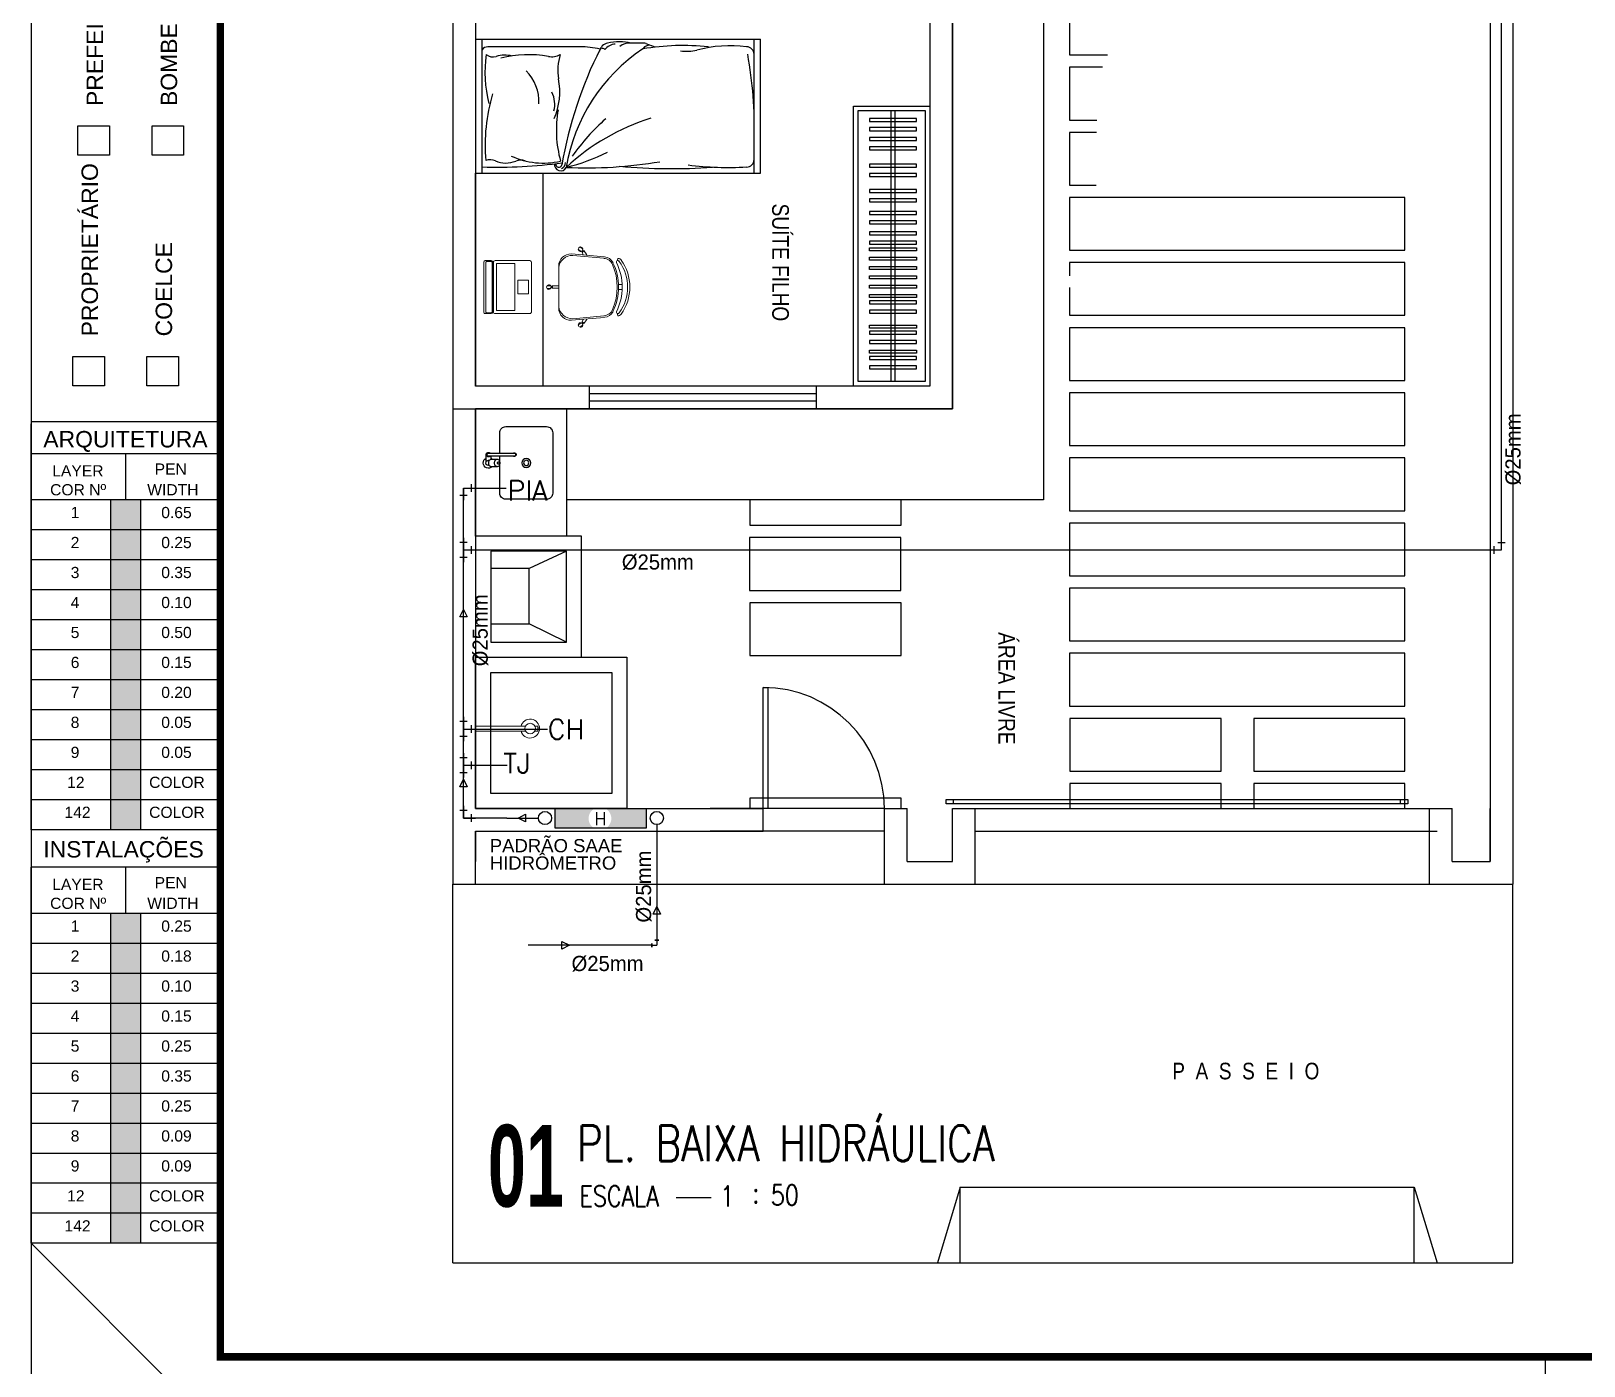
# Model space of a CAD drawing. Header units: millimetres. Extents: x -336 to -33, y -135 to 770.
# Drawn here: x -117.01 to -96.5, y 697.19 to 714.82 of the extents above; entities that cross this region are included whole.
import ezdxf
from ezdxf.enums import TextEntityAlignment as Align

# ---------------------------------------------------------------- set-up
doc = ezdxf.new("R2010")
doc.units = ezdxf.units.MM
doc.header["$LTSCALE"] = 50
doc.header["$MEASUREMENT"] = 0
doc.linetypes.add('CONTINU', pattern=[0])
doc.linetypes.add('HIDDEN2', pattern=[0.1875, 0.125, -0.0625])
doc.layers.get('0').update_dxf_attribs({"linetype": 'CONTINUOUS'})
for name, color, linetype in [('-HIDRO', 8, 'CONTINUOUS'), ('AF', 5, 'CONTINUOUS'), ('CONEXOES', 3, 'CONTINUOUS'), ('E-txt-g', 3, 'CONTINUOUS'), ('HID-TUBPRIMARIO', 5, 'CONTINUOUS'), ("PRANCHA - PROJETU'S", 7, 'CONTINUOUS'), ('Prumadas_T', 2, 'CONTINUOUS'), ('TEXTO', 4, 'CONTINUOUS')]:
    doc.layers.add(name, color=color, linetype=linetype)
doc.layers.add('E-Lay-9', color=9, linetype='CONTINUOUS', lineweight=9)
doc.layers.add('E-Txt-W', color=7, linetype='CONTINUOUS', lineweight=20)
doc.styles.add('100-25', font='ROMANS.shx', dxfattribs={"height": 0.12})
doc.styles.add('ARIAL', font='arial.ttf', dxfattribs={"height": 2})
doc.styles.add('CARIMBO_DADOS', font='arial.ttf', dxfattribs={"height": 0.1})
doc.styles.add('F2', font='swissc.ttf')
doc.styles.add('REG140', font='romans.shx', dxfattribs={"width": 0.8, "height": 0.35})
doc.styles.add('REG60', font='romans.shx', dxfattribs={"width": 0.8, "height": 0.15})
doc.styles.add('REG80', font='romans.shx', dxfattribs={"width": 0.8, "height": 0.2})
doc.styles.add('ROMANS', font='romans', dxfattribs={"height": 0.1})
doc.styles.add('SANSSERIF2', font='sanssb__.ttf', dxfattribs={"width": 0.8})

# ---------------------------------------------------------------- blocks, each defined once
blk = doc.blocks.new('ADFSGASDFG')
at = {"layer": "PRANCHA - PROJETU'S"}
h = blk.add_hatch(color=1, dxfattribs=at)
h.set_gradient(color1=(255, 0, 0), color2=(255, 0, 0), tint=1)
h.paths.add_polyline_path([(278.03, 60.265), (277.634, 60.265), (277.634, 59.869), (278.03, 59.869)])
h = blk.add_hatch(color=1, dxfattribs=at)
h.set_gradient(color1=(255, 255, 0), color2=(255, 255, 0), tint=1)
h.paths.add_polyline_path([(278.03, 59.473), (278.03, 59.869), (277.634, 59.869), (277.634, 59.473)])
h = blk.add_hatch(color=1, dxfattribs=at)
h.set_gradient(color1=(0, 255, 0), color2=(0, 255, 0), tint=1)
h.paths.add_polyline_path([(278.03, 59.473), (277.634, 59.473), (277.634, 59.077), (278.03, 59.077)])
h = blk.add_hatch(color=1, dxfattribs=at)
h.set_gradient(color1=(0, 255, 255), color2=(0, 255, 255), tint=1)
h.paths.add_polyline_path([(278.03, 59.077), (277.634, 59.077), (277.634, 58.681), (278.03, 58.681)])
h = blk.add_hatch(color=1, dxfattribs=at)
h.set_gradient(color1=(0, 0, 255), color2=(0, 0, 255), tint=1)
h.paths.add_polyline_path([(278.03, 58.681), (277.634, 58.681), (277.634, 58.285), (278.03, 58.285)])
h = blk.add_hatch(color=1, dxfattribs=at)
h.set_gradient(color1=(255, 0, 255), color2=(255, 0, 255), tint=1)
h.paths.add_polyline_path([(278.03, 58.285), (277.634, 58.285), (277.634, 57.889), (278.03, 57.889)])
h = blk.add_hatch(color=1, dxfattribs=at)
h.set_gradient(color1=(255, 255, 255), tint=1)
h.paths.add_polyline_path([(278.03, 57.889), (277.634, 57.889), (277.634, 57.493), (278.03, 57.493)])
h = blk.add_hatch(color=1, dxfattribs=at)
h.set_gradient(color1=(128, 128, 128), color2=(128, 128, 128), tint=1)
h.paths.add_polyline_path([(278.03, 57.493), (277.634, 57.493), (277.634, 57.097), (278.03, 57.097)])
h = blk.add_hatch(color=1, dxfattribs=at)
h.set_gradient(color1=(192, 192, 192), color2=(192, 192, 192), tint=1)
h.paths.add_polyline_path([(278.03, 57.097), (277.634, 57.097), (277.634, 56.701), (278.03, 56.701)])
h = blk.add_hatch(color=1, dxfattribs=at)
h.set_gradient(color1=(204, 0, 0), color2=(204, 0, 0), tint=1)
h.paths.add_polyline_path([(278.03, 56.305), (278.03, 56.701), (277.634, 56.701), (277.634, 56.305)])
h = blk.add_hatch(color=1, dxfattribs=at)
h.set_gradient(color1=(0, 153, 204), color2=(0, 153, 204), tint=1)
h.paths.add_polyline_path([(278.03, 56.305), (277.634, 56.305), (277.634, 55.909), (278.03, 55.909)])
h = blk.add_hatch(color=1, dxfattribs=at)
h.set_gradient(color1=(255, 0, 0), color2=(255, 0, 0), tint=1)
h.paths.add_polyline_path([(278.03, 54.802), (277.634, 54.802), (277.634, 54.406), (278.03, 54.406)])
h = blk.add_hatch(color=1, dxfattribs=at)
h.set_gradient(color1=(255, 255, 0), color2=(255, 255, 0), tint=1)
h.paths.add_polyline_path([(278.03, 54.01), (278.03, 54.406), (277.634, 54.406), (277.634, 54.01)])
h = blk.add_hatch(color=1, dxfattribs=at)
h.set_gradient(color1=(0, 255, 0), color2=(0, 255, 0), tint=1)
h.paths.add_polyline_path([(278.03, 54.01), (277.634, 54.01), (277.634, 53.614), (278.03, 53.614)])
h = blk.add_hatch(color=1, dxfattribs=at)
h.set_gradient(color1=(0, 255, 255), color2=(0, 255, 255), tint=1)
h.paths.add_polyline_path([(278.03, 53.614), (277.634, 53.614), (277.634, 53.218), (278.03, 53.218)])
h = blk.add_hatch(color=1, dxfattribs=at)
h.set_gradient(color1=(0, 0, 255), color2=(0, 0, 255), tint=1)
h.paths.add_polyline_path([(278.03, 53.218), (277.634, 53.218), (277.634, 52.822), (278.03, 52.822)])
h = blk.add_hatch(color=1, dxfattribs=at)
h.set_gradient(color1=(255, 0, 255), color2=(255, 0, 255), tint=1)
h.paths.add_polyline_path([(278.03, 52.822), (277.634, 52.822), (277.634, 52.426), (278.03, 52.426)])
h = blk.add_hatch(color=1, dxfattribs=at)
h.set_gradient(color1=(255, 255, 255), tint=1)
h.paths.add_polyline_path([(278.03, 52.426), (277.634, 52.426), (277.634, 52.03), (278.03, 52.03)])
h = blk.add_hatch(color=1, dxfattribs=at)
h.set_gradient(color1=(128, 128, 128), color2=(128, 128, 128), tint=1)
h.paths.add_polyline_path([(278.03, 52.03), (277.634, 52.03), (277.634, 51.634), (278.03, 51.634)])
h = blk.add_hatch(color=1, dxfattribs=at)
h.set_gradient(color1=(192, 192, 192), color2=(192, 192, 192), tint=1)
h.paths.add_polyline_path([(278.03, 51.634), (277.634, 51.634), (277.634, 51.238), (278.03, 51.238)])
h = blk.add_hatch(color=1, dxfattribs=at)
h.set_gradient(color1=(204, 0, 0), color2=(204, 0, 0), tint=1)
h.paths.add_polyline_path([(278.03, 50.842), (278.03, 51.238), (277.634, 51.238), (277.634, 50.842)])
h = blk.add_hatch(color=1, dxfattribs=at)
h.set_gradient(color1=(0, 153, 204), color2=(0, 153, 204), tint=1)
h.paths.add_polyline_path([(278.03, 50.842), (277.634, 50.842), (277.634, 50.446), (278.03, 50.446)])
at = {"layer": "PRANCHA - PROJETU'S", "color": 1}
for p, q in [((276.578, 107.346), (276.578, 47.946)), ((279.078, 47.946), (276.578, 50.446)), ((296.578, 48.946), (296.578, 47.946))]:
    blk.add_line(p, q, dxfattribs=at)
at = {"layer": "PRANCHA - PROJETU'S"}
for p, q in [((279.086, 61.299), (276.578, 61.299)), ((276.578, 55.909), (276.578, 61.272)), ((279.086, 60.876), (276.578, 60.876)), ((279.086, 60.876), (276.578, 60.876)), ((277.832, 60.265), (277.832, 60.876)), ((279.086, 60.876), (279.086, 55.909)), ((279.086, 60.265), (276.578, 60.265)), ((277.634, 55.909), (277.634, 60.265)), ((278.03, 55.909), (278.03, 60.265)), ((279.086, 59.869), (276.578, 59.869)), ((279.086, 59.473), (276.578, 59.473)), ((279.086, 59.077), (276.578, 59.077)), ((279.086, 58.681), (276.578, 58.681)), ((279.086, 58.285), (276.578, 58.285)), ((279.086, 57.889), (276.578, 57.889)), ((279.086, 57.493), (276.578, 57.493)), ((279.086, 57.097), (276.578, 57.097)), ((279.086, 56.701), (276.578, 56.701)), ((279.086, 56.305), (276.578, 56.305)), ((279.086, 55.909), (276.578, 55.909)), ((279.086, 55.413), (276.578, 55.413)), ((276.578, 50.446), (276.578, 55.413)), ((277.832, 54.802), (277.832, 55.413)), ((279.086, 55.413), (279.086, 50.446)), ((279.086, 54.802), (276.578, 54.802)), ((277.634, 50.446), (277.634, 54.802)), ((278.03, 50.446), (278.03, 54.802)), ((279.086, 54.406), (276.578, 54.406)), ((279.086, 54.01), (276.578, 54.01)), ((279.086, 53.614), (276.578, 53.614)), ((279.086, 53.218), (276.578, 53.218)), ((279.086, 52.822), (276.578, 52.822)), ((279.086, 52.426), (276.578, 52.426)), ((279.086, 52.03), (276.578, 52.03)), ((279.086, 51.634), (276.578, 51.634)), ((279.086, 51.238), (276.578, 51.238)), ((279.086, 50.842), (276.578, 50.842)), ((279.086, 50.446), (276.578, 50.446))]:
    blk.add_line(p, q, dxfattribs=at)
at = {"layer": "PRANCHA - PROJETU'S", "color": 4, "const_width": 0.1}
blk.add_lwpolyline([(279.078, 106.346), (359.678, 106.346), (359.678, 48.946), (279.078, 48.946)], close=True, dxfattribs=at)
at = {"layer": "PRANCHA - PROJETU'S"}
for points in [[(277.197, 65.206), (277.615, 65.206), (277.615, 64.821), (277.197, 64.821)], [(278.176, 65.206), (278.594, 65.206), (278.594, 64.821), (278.176, 64.821)], [(277.13, 62.158), (277.548, 62.158), (277.548, 61.773), (277.13, 61.773)], [(278.109, 62.158), (278.526, 62.158), (278.526, 61.773), (278.109, 61.773)]]:
    blk.add_lwpolyline(points, close=True, dxfattribs=at)
at = {"layer": "PRANCHA - PROJETU'S", "color": 2, "style": 'ARIAL'}
for s, height, p in [('PREFEITURA', 0.2168, (277.312, 65.469)), ('BOMBEIROS', 0.2168, (278.291, 65.469)), ('PROPRIETÁRIO', 0.21676, (277.245, 62.426)), ('COELCE', 0.2168, (278.224, 62.426))]:
    blk.add_text(s, height=height, rotation=90, dxfattribs=at).set_placement(p, align=Align.TOP_LEFT)
for s, p in [('ARQUITETURA', (276.74, 61.176)), ('INSTALAÇÕES', (276.74, 55.759))]:
    blk.add_text(s, height=0.21676, dxfattribs=at).set_placement(p, align=Align.TOP_LEFT)
at = {"layer": "PRANCHA - PROJETU'S", "style": 'ARIAL'}
for s, height, p in [('LAYER', 0.1479, (276.858, 60.724)), ('PEN', 0.1479, (278.211, 60.747)), ('COR Nº', 0.1479, (276.83, 60.474)), ('WIDTH', 0.1479, (278.113, 60.474)), ('1', 0.148, (277.102, 60.173)), ('0.65', 0.1479, (278.298, 60.173)), ('2', 0.148, (277.102, 59.777)), ('0.25', 0.1479, (278.298, 59.777)), ('3', 0.148, (277.102, 59.381)), ('0.35', 0.1479, (278.298, 59.381)), ('4', 0.148, (277.102, 58.985)), ('0.10', 0.1479, (278.298, 58.985)), ('5', 0.148, (277.102, 58.589)), ('0.50', 0.1479, (278.298, 58.589)), ('6', 0.148, (277.102, 58.193)), ('0.15', 0.1479, (278.298, 58.193)), ('7', 0.148, (277.102, 57.797)), ('0.20', 0.1479, (278.298, 57.797)), ('8', 0.148, (277.102, 57.401)), ('0.05', 0.1479, (278.298, 57.401)), ('9', 0.148, (277.102, 57.005)), ('0.05', 0.1479, (278.298, 57.005)), ('12', 0.1479, (277.055, 56.609)), ('COLOR', 0.1479, (278.138, 56.609)), ('142', 0.1479, (277.02, 56.213)), ('COLOR', 0.1479, (278.138, 56.213)), ('LAYER', 0.1479, (276.858, 55.261)), ('PEN', 0.1479, (278.211, 55.284)), ('COR Nº', 0.1479, (276.83, 55.011)), ('WIDTH', 0.1479, (278.113, 55.011)), ('1', 0.148, (277.102, 54.71)), ('0.25', 0.1479, (278.298, 54.71)), ('2', 0.148, (277.102, 54.314)), ('0.18', 0.1479, (278.298, 54.314)), ('3', 0.148, (277.102, 53.918)), ('0.10', 0.1479, (278.298, 53.918)), ('4', 0.148, (277.102, 53.522)), ('0.15', 0.1479, (278.298, 53.522)), ('0.25', 0.1479, (278.298, 53.126)), ('5', 0.148, (277.102, 53.126)), ('6', 0.148, (277.102, 52.73)), ('0.35', 0.1479, (278.298, 52.73)), ('7', 0.148, (277.102, 52.334)), ('0.25', 0.1479, (278.298, 52.334)), ('8', 0.148, (277.102, 51.938)), ('0.09', 0.1479, (278.298, 51.938)), ('9', 0.148, (277.102, 51.542)), ('0.09', 0.1479, (278.298, 51.542)), ('12', 0.1479, (277.055, 51.146)), ('COLOR', 0.1479, (278.138, 51.146)), ('142', 0.1479, (277.02, 50.75)), ('COLOR', 0.1479, (278.138, 50.75))]:
    blk.add_text(s, height=height, dxfattribs=at).set_placement(p, align=Align.TOP_LEFT)
blk = doc.blocks.new('TXT-AMB75')
at = {"layer": 'E-txt-g', "style": 'REG80', "width": 0.8, "flags": 8}
blk.add_attdef('TXT', text='', height=0.2, dxfattribs=at).set_placement((0.005, 0.296), align=Align.CENTER)
at = {"layer": 'E-Txt-W', "style": 'REG60', "width": 0.8, "flags": 8}
blk.add_attdef('TXT', text='', height=0.15, dxfattribs=at).set_placement((0.005, 0.027), align=Align.CENTER)
blk = doc.blocks.new('Cadeira')
at = {"layer": 'E-Lay-9', "color": 8}
for p, q in [((-0.139, 0), (0.139, 0)), ((-0.009, 0.054), (-0.009, 0.077)), ((-0.008, 0), (-0.008, 0.043)), ((-0.008, 0.043), (-0.006, 0.043)), ((0.006, 0.043), (0.007, 0.043)), ((0.007, 0), (0.007, 0.043)), ((0.01, 0.054), (0.01, 0.077)), ((-0.219, -0.084), (-0.2, -0.302)), ((-0.209, -0.094), (-0.19, -0.298)), ((0.209, -0.094), (0.19, -0.298)), ((0.219, -0.084), (0.2, -0.302)), ((-0.25, -0.159), (-0.265, -0.141)), ((-0.236, -0.147), (-0.251, -0.129)), ((-0.24, -0.165), (-0.241, -0.166)), ((-0.213, -0.185), (-0.241, -0.166)), ((-0.23, -0.156), (-0.231, -0.158)), ((-0.214, -0.162), (-0.23, -0.156)), ((0.213, -0.185), (0.241, -0.166)), ((0.214, -0.162), (0.23, -0.156)), ((0.23, -0.156), (0.231, -0.158)), ((0.236, -0.147), (0.251, -0.129)), ((0.24, -0.165), (0.241, -0.166)), ((0.25, -0.159), (0.265, -0.141)), ((-0.017, -0.396), (-0.017, -0.42)), ((0.017, -0.396), (0.017, -0.42))]:
    blk.add_line(p, q, dxfattribs=at)
blk.add_lwpolyline([(0.163, -0.381, -0.237888), (-0.163, -0.381, 0.605717), (-0.174, -0.395, 0.122717), (-0.17, -0.4, 0.323529), (0.17, -0.4, 0.122717), (0.174, -0.395, 0.605717)], format="xyb", close=True, dxfattribs=at)
for centre in [(0, 0.047), (-0.238, -0.158), (0.238, -0.158)]:
    blk.add_circle(centre, 0.005, dxfattribs=at)
for centre, radius, start, end in [((-0.139, -0.08), 0.08, 90, 182.5692), ((0, 0.065), 0.015, 281.6334, 257.4537), ((0, 0.048), 0.0075, 221.8103, 318.1897), ((0.139, -0.08), 0.08, 357.4308, 90), ((-0.12, -0.089), 0.0887, 95.5925, 183.2522), ((0.12, -0.089), 0.0887, 356.7478, 84.4075), ((-0.25, -0.144), 0.015, 322.5463, 298.3666), ((-0.239, -0.157), 0.0075, 261.8103, 358.1897), ((0.239, -0.157), 0.0075, 181.8103, 278.1897), ((0.25, -0.144), 0.015, 241.6334, 217.4537), ((-0.13, -0.296), 0.07, 185.1212, 243.6047), ((-0.12, -0.292), 0.07, 185.2999, 245.7361), ((0.12, -0.292), 0.07, 294.2639, 354.7001), ((0.13, -0.296), 0.07, 296.3953, 354.8788), ((-0.182, -0.396), 0.00782, 29.8109, 225.3255), ((-0.163, -0.39), 0.0275, 205.1455, 233.4571), ((-0.163, -0.39), 0.0125, 205.1455, 233.1301), ((0, -0.034), 0.362, 243.6047, 296.3953), ((0, -0.025), 0.362, 245.7361, 294.2639), ((0.182, -0.396), 0.00782, 314.6745, 150.1891), ((0.163, -0.39), 0.0275, 306.5429, 334.8545), ((0, -0.165), 0.305, 234.1238, 305.8762)]:
    blk.add_arc(centre, radius, start, end, dxfattribs=at)
blk = doc.blocks.new('Notebook')
at = {"layer": 'E-Lay-9', "color": 8}
for p, q in [((0.165, 0.315), (-0.165, 0.315)), ((-0.175, 0.305), (-0.175, 0.3)), ((-0.175, 0.3), (-0.175, 0.265)), ((-0.165, 0.255), (0.165, 0.255)), ((0.175, 0.3), (0.175, 0.305)), ((0.175, 0.265), (0.175, 0.3))]:
    blk.add_line(p, q, dxfattribs=at)
for points in [[(-0.165, 0), (0.165, 0, 0.414214), (0.175, 0.01), (0.175, 0.24, 0.414214), (0.165, 0.25), (-0.165, 0.25, 0.414214), (-0.175, 0.24), (-0.175, 0.01, 0.414214)], [(-0.165, 0.26), (0.165, 0.26, 0.414214), (0.17, 0.265), (0.17, 0.295, 0.414214), (0.165, 0.3), (-0.165, 0.3, 0.414214), (-0.17, 0.295), (-0.17, 0.265, 0.414214)]]:
    blk.add_lwpolyline(points, format="xyb", close=True, dxfattribs=at)
for points in [[(-0.155, 0.11), (0.155, 0.11), (0.155, 0.23), (-0.155, 0.23)], [(-0.105, 0.25), (-0.145, 0.25), (-0.145, 0.255), (-0.105, 0.255)], [(0.105, 0.25), (0.145, 0.25), (0.145, 0.255), (0.105, 0.255)], [(-0.045, 0.02), (0.045, 0.02), (0.045, 0.09), (-0.045, 0.09)]]:
    blk.add_lwpolyline(points, close=True, dxfattribs=at)
for centre, start, end in [((-0.165, 0.305), 90, 180), ((0.165, 0.305), 0, 90), ((-0.165, 0.265), 180, 270), ((0.165, 0.265), 270, 360)]:
    blk.add_arc(centre, 0.01, start, end, dxfattribs=at)
blk = doc.blocks.new('Cuba coz')
at = {"color": 8}
blk.add_line((7.5, -4.5), (7.5, -2.4), dxfattribs=at)
for points in [[(13.4, -6.5), (13.4, -20, 0.414214), (17.4, -24), (44.4, -24, 0.414214), (48.4, -20), (48.4, 20, 0.414214), (44.4, 24), (17.4, 24, 0.414214), (13.4, 20), (13.4, 0.7)], [(6.7, 1.7), (6, 1.7, 0.546464), (4.4, -0.7, -0.10784), (4.5, -1.1), (4.5, -5.5)], [(11.7, 2.5), (8, 2.5, 0.133256), (7.3, 2.3, 0.106756), (6.7, 1.8, 0.082828), (6.3, 1, 0.071352), (6.2, 0, 0.071352), (6.3, -1, 0.082828), (6.7, -1.8, 0.106756), (7.3, -2.3, 0.133256), (8, -2.5), (11.7, -2.5)], [(4.4, -0.7, 0.293273), (6, -1.8), (6.7, -1.8)], [(13.4, -1), (13.4, -4.5, 0.414214)]]:
    blk.add_lwpolyline(points, format="xyb", dxfattribs=at)
for points in [[(11.7, -2.5, 0.133256), (12.4, -2.3, 0.106756), (13, -1.8, 0.082828), (13.3, -1, 0.071352), (13.5, 0, 0.071352), (13.3, 1, 0.082828), (13, 1.8, 0.106756), (12.4, 2.3, 0.133256), (11.7, 2.5, 0.133256), (11.1, 2.3, 0.106756), (10.5, 1.8, 0.082828), (10.1, 1, 0.071352), (10, 0, 0.071352), (10.1, -1, 0.082828), (10.5, -1.8, 0.106756), (11.1, -2.3, 0.133256)], [(12.5, 0.7, 0.133256), (12.3, 0.7, 0.106756), (12.1, 0.5, 0.082828), (12, 0.3, 0.071352), (11.9, 0, 0.071352), (12, -0.3, 0.082828), (12.1, -0.5, 0.106756), (12.3, -0.7, 0.133256), (12.5, -0.8, 0.133256), (12.7, -0.7, 0.106756), (12.8, -0.5, 0.082828), (13, -0.3, 0.071352), (13, 0, 0.071352), (13, 0.3, 0.082828), (12.8, 0.5, 0.106756), (12.7, 0.7, 0.133256)], [(6, -6.5), (23, -6.5, 1), (23, -4.5), (6, -4.5, 1)]]:
    blk.add_lwpolyline(points, format="xyb", close=True, dxfattribs=at)
for radius in [3, 1.75]:
    blk.add_circle((30.9, 0), radius, dxfattribs=at)
for centre, radius, start, end in [((6, 0), 3.5, 45.5847, 244.6231), ((6, -5.5), 1.5, 41.8103, 318.1897), ((6, 0), 3.5, 295.3769, 314.4153), ((23, -5.5), 1.25, 233.1301, 126.8699)]:
    blk.add_arc(centre, radius, start, end, dxfattribs=at)
blk = doc.blocks.new('Chuveiro')
at = {"layer": 'E-Lay-9', "color": 8}
for p, q in [((-0.031, 0.016), (-0.36, 0.016)), ((0.051, 0.016), (0.031, 0.016)), ((0.051, 0.016), (0.051, -0.016)), ((-0.031, -0.016), (-0.36, -0.016)), ((0.051, -0.016), (0.031, -0.016))]:
    blk.add_line(p, q, dxfattribs=at)
blk.add_circle((0, 0), 0.0348, dxfattribs=at)
for centre, radius, start, end in [((0, 0), 0.0624, 194.4775, 165.5225), ((0.009, 0), 0.0444, 339.4266, 20.5734)]:
    blk.add_arc(centre, radius, start, end, dxfattribs=at)
blk = doc.blocks.new('CRBODADOSÇ')
at = {"layer": "PRANCHA - PROJETU'S", "color": 3}
blk.add_line((164.825, 196.917), (165.288, 196.917), dxfattribs=at)
at = {"layer": "PRANCHA - PROJETU'S", "color": 3, "style": 'REG80', "width": 0.8}
for s, p in [('ESCALA', (163.548, 196.799)), ('1', (165.407, 196.799)), (':', (165.829, 196.842))]:
    blk.add_text(s, height=0.27, dxfattribs=at).set_placement(p)
at = {"layer": "PRANCHA - PROJETU'S", "color": 2, "style": 'REG140', "width": 0.8}
for tag, p in [('PROJETO', (163.521, 198.067)), ('DESENHO', (163.516, 197.395))]:
    blk.add_attdef(tag, p, '', height=0.472, dxfattribs=at)
at = {"layer": "PRANCHA - PROJETU'S", "style": 'SANSSERIF2', "width": 0.6}
blk.add_attdef('00', text='', height=1.08, dxfattribs=at).set_placement((162.84, 196.795), align=Align.CENTER)
at = {"layer": "PRANCHA - PROJETU'S", "color": 3, "style": 'REG80', "width": 0.8}
blk.add_attdef('ESCALA', (166.075, 196.813), '', height=0.27, dxfattribs=at)

msp = doc.modelspace()

# ---------------------------------------------------------------- hatches: boundary and pattern name
at = {"layer": 'HID-TUBPRIMARIO'}
h = msp.add_hatch(color=256, dxfattribs=at)
h.paths.add_polyline_path([(-109.421, 704.293), (-108.887, 704.293), (-108.887, 704.553), (-109.423, 704.553, -0.270224), (-109.347, 704.423, -0.265974)])
h.paths.add_polyline_path([(-110.087, 704.293), (-109.573, 704.293, -0.265974), (-109.647, 704.423, -0.270224), (-109.571, 704.553), (-110.087, 704.553)])

# ---------------------------------------------------------------- linework, layer by layer
at = {"layer": '-HIDRO', "linetype": 'Continuous'}
for p, q in [((-111.44, 753.553), (-111.44, 703.553)), ((-97.44, 753.553), (-97.44, 703.553)), ((-97.74, 753.253), (-97.74, 703.853)), ((-111.14, 716.533), (-111.14, 710.133)), ((-105.14, 716.533), (-105.14, 710.133)), ((-104.84, 716.533), (-104.84, 709.833)), ((-103.64, 715.333), (-103.64, 708.633)), ((-109.64, 710.133), (-111.14, 710.133)), ((-109.64, 710.133), (-109.64, 709.833)), ((-105.14, 710.133), (-106.64, 710.133)), ((-106.64, 710.133), (-106.64, 709.833)), ((-111.14, 709.833), (-111.14, 704.553)), ((-109.64, 709.833), (-111.14, 709.833)), ((-109.94, 709.833), (-109.94, 708.153)), ((-104.84, 709.833), (-106.64, 709.833)), ((-103.64, 708.633), (-109.94, 708.633)), ((-109.94, 707.953), (-110.433, 707.726)), ((-109.94, 706.753), (-110.433, 706.995)), ((-111.14, 704.553), (-107.34, 704.553)), ((-106.44, 704.553), (-108.04, 704.553)), ((-107.34, 704.253), (-107.34, 704.553)), ((-105.74, 704.553), (-107.34, 704.553)), ((-105.74, 704.553), (-105.44, 704.553)), ((-105.74, 703.553), (-105.74, 704.553)), ((-105.44, 703.853), (-105.44, 704.553)), ((-104.84, 704.553), (-104.54, 704.553)), ((-104.84, 703.853), (-104.84, 704.553)), ((-104.54, 703.553), (-104.54, 704.553)), ((-104.54, 704.553), (-98.54, 704.553)), ((-104.44, 704.553), (-98.44, 704.553)), ((-98.54, 704.553), (-98.24, 704.553)), ((-98.54, 703.553), (-98.54, 704.553)), ((-98.24, 703.853), (-98.24, 704.553)), ((-97.74, 703.853), (-97.74, 704.553)), ((-111.14, 704.253), (-111.14, 703.853)), ((-111.14, 703.553), (-111.14, 704.253)), ((-111.14, 704.253), (-108.44, 704.253)), ((-108.44, 704.253), (-107.34, 704.253)), ((-108.44, 704.253), (-108.44, 704.253)), ((-106.44, 704.253), (-108.04, 704.253)), ((-105.74, 704.253), (-107.34, 704.253)), ((-104.54, 704.253), (-98.54, 704.253)), ((-104.44, 704.253), (-98.44, 704.253)), ((-105.44, 703.853), (-104.84, 703.853)), ((-98.24, 703.853), (-97.74, 703.853)), ((-111.44, 698.553), (-111.44, 703.553)), ((-111.44, 703.553), (-111.14, 703.553)), ((-111.14, 703.553), (-108.44, 703.553)), ((-105.74, 703.553), (-104.54, 703.553)), ((-98.54, 703.553), (-97.74, 703.553)), ((-97.74, 703.553), (-97.44, 703.553)), ((-97.44, 698.553), (-97.44, 703.553)), ((-104.74, 699.553), (-105.04, 698.553)), ((-104.74, 698.553), (-104.74, 699.553)), ((-104.74, 699.553), (-98.74, 699.553)), ((-98.74, 698.553), (-98.74, 699.553)), ((-98.74, 699.553), (-98.44, 698.553)), ((-111.44, 698.553), (-97.44, 698.553))]:
    msp.add_line(p, q, dxfattribs=at)
at = {"layer": '-HIDRO'}
for p, q in [((-111.14, 714.715), (-107.377, 714.715)), ((-111.14, 714.715), (-111.14, 712.949)), ((-111.055, 712.949), (-111.055, 714.715)), ((-108.923, 714.666), (-109.117, 714.666)), ((-108.889, 714.66), (-108.772, 714.616)), ((-107.462, 712.949), (-107.462, 714.715)), ((-107.377, 712.949), (-107.377, 714.715)), ((-109.759, 714.616), (-110.976, 714.616)), ((-105.653, 713.774), (-105.653, 710.193)), ((-105.603, 713.774), (-105.603, 710.193)), ((-111.14, 712.949), (-107.377, 712.949)), ((-106.64, 710.133), (-109.64, 710.133)), ((-106.64, 710.033), (-109.64, 710.033)), ((-106.64, 709.933), (-109.64, 709.933)), ((-106.64, 709.833), (-109.64, 709.833))]:
    msp.add_line(p, q, dxfattribs=at)
at = {"layer": '-HIDRO', "linetype": 'HIDDEN2'}
for p, q in [((-108.44, 703.553), (-105.74, 703.553)), ((-104.54, 703.553), (-98.54, 703.553))]:
    msp.add_line(p, q, dxfattribs=at)
at = {"layer": '-HIDRO', "linetype": 'Continuous', "flags": 128}
msp.add_lwpolyline([(-100.74, 747.251), (-111.44, 747.251), (-111.44, 723.833), (-108.74, 723.833), (-108.74, 722.133), (-111.44, 722.133), (-111.44, 709.833), (-104.84, 709.833), (-104.84, 716.533), (-100.74, 716.533), (-100.74, 733.447), (-103.44, 733.447), (-103.44, 737.144), (-100.74, 737.144), (-100.74, 747.251)], dxfattribs=at)
at = {"layer": '-HIDRO', "linetype": 'Continuous'}
for points in [[(-101.296, 714.936), (-101.296, 715.206), (-103.294, 715.206), (-103.294, 714.509), (-102.793, 714.509)], [(-102.859, 714.346), (-103.294, 714.346), (-103.294, 713.649), (-102.935, 713.649)], [(-102.939, 713.485), (-103.294, 713.485), (-103.294, 712.789), (-102.943, 712.789)], [(-98.863, 712.625), (-103.294, 712.625), (-103.294, 711.929), (-98.863, 711.929)], [(-99.274, 711.929), (-98.863, 711.929), (-98.863, 712.625), (-99.237, 712.625)], [(-98.863, 711.765), (-103.294, 711.765), (-103.294, 711.59)], [(-99.262, 711.069), (-98.863, 711.069), (-98.863, 711.765), (-99.162, 711.765)], [(-103.294, 711.438), (-103.294, 711.069), (-98.863, 711.069)], [(-98.863, 710.905), (-103.294, 710.905), (-103.294, 710.209), (-98.863, 710.209)], [(-99.287, 710.209), (-98.863, 710.209), (-98.863, 710.905), (-99.259, 710.905)], [(-98.863, 710.045), (-103.294, 710.045), (-103.294, 709.348), (-98.863, 709.348)], [(-99.277, 710.045), (-99.289, 710.045)], [(-99.25, 709.348), (-98.863, 709.348), (-98.863, 710.045), (-99.244, 710.045)], [(-98.863, 709.185), (-103.294, 709.185), (-103.294, 708.488), (-98.863, 708.488)], [(-99.258, 708.488), (-98.863, 708.488), (-98.863, 709.185), (-99.251, 709.185)], [(-107.516, 708.633), (-107.516, 708.295), (-105.518, 708.295), (-105.518, 708.633)], [(-98.863, 708.325), (-103.294, 708.325), (-103.294, 707.628), (-98.863, 707.628)], [(-99.281, 708.325), (-99.311, 708.325)], [(-99.307, 708.488), (-99.283, 708.488)], [(-99.248, 707.628), (-98.863, 707.628), (-98.863, 708.325), (-99.253, 708.325)], [(-98.863, 707.465), (-103.294, 707.465), (-103.294, 706.768), (-98.863, 706.768)], [(-99.29, 706.768), (-98.863, 706.768), (-98.863, 707.465), (-99.247, 707.465)], [(-98.863, 706.605), (-103.294, 706.605), (-103.294, 705.908), (-98.863, 705.908)], [(-99.667, 705.908), (-98.863, 705.908), (-98.863, 706.605), (-99.321, 706.605)], [(-99.667, 705.048), (-98.863, 705.048), (-98.863, 705.745), (-99.321, 705.745)], [(-101.291, 704.553), (-101.291, 704.885), (-103.289, 704.885), (-103.289, 704.553)], [(-98.863, 704.553), (-98.863, 704.885), (-100.861, 704.885), (-100.861, 704.553)], [(-98.863, 704.553), (-98.863, 704.885), (-99.321, 704.885)], [(-105.518, 704.553), (-105.518, 704.691), (-107.516, 704.691), (-107.516, 704.553)]]:
    msp.add_lwpolyline(points, dxfattribs=at)
at = {"layer": '-HIDRO'}
for points in [[(-105.14, 713.834), (-105.14, 710.133), (-106.148, 710.133), (-106.148, 713.834)], [(-105.2, 713.774), (-105.2, 710.193), (-106.088, 710.193), (-106.088, 713.774)], [(-110.25, 710.133), (-111.14, 710.133), (-111.14, 712.949), (-110.25, 712.949)], [(-105.315, 710.607), (-105.315, 710.567), (-105.938, 710.567), (-105.938, 710.607)], [(-105.315, 710.485), (-105.315, 710.525), (-105.938, 710.525), (-105.938, 710.485)], [(-105.315, 710.361), (-105.315, 710.401), (-105.938, 710.401), (-105.938, 710.361)], [(-108.887, 704.553), (-108.887, 704.293), (-110.087, 704.293), (-110.087, 704.553)]]:
    msp.add_lwpolyline(points, close=True, dxfattribs=at)
at = {"layer": '-HIDRO', "ltscale": 0.5}
for points in [[(-105.315, 713.631), (-105.315, 713.671), (-105.938, 713.671), (-105.938, 713.631)], [(-105.315, 713.508), (-105.315, 713.548), (-105.938, 713.548), (-105.938, 713.508)], [(-105.315, 713.378), (-105.315, 713.418), (-105.938, 713.418), (-105.938, 713.378)], [(-105.315, 713.255), (-105.315, 713.295), (-105.938, 713.295), (-105.938, 713.255)], [(-105.315, 713.027), (-105.315, 713.067), (-105.938, 713.067), (-105.938, 713.027)], [(-105.315, 712.904), (-105.315, 712.944), (-105.938, 712.944), (-105.938, 712.904)], [(-105.315, 712.691), (-105.315, 712.731), (-105.938, 712.731), (-105.938, 712.691)], [(-105.315, 712.568), (-105.315, 712.608), (-105.938, 712.608), (-105.938, 712.568)], [(-105.315, 712.4), (-105.315, 712.44), (-105.938, 712.44), (-105.938, 712.4)], [(-105.315, 712.277), (-105.315, 712.317), (-105.938, 712.317), (-105.938, 712.277)], [(-105.315, 712.131), (-105.315, 712.171), (-105.938, 712.171), (-105.938, 712.131)], [(-105.315, 712.008), (-105.315, 712.048), (-105.938, 712.048), (-105.938, 712.008)], [(-105.315, 711.959), (-105.315, 711.919), (-105.938, 711.919), (-105.938, 711.959)], [(-105.315, 711.836), (-105.315, 711.796), (-105.938, 711.796), (-105.938, 711.836)], [(-105.315, 711.713), (-105.315, 711.673), (-105.938, 711.673), (-105.938, 711.713)], [(-105.315, 711.589), (-105.315, 711.549), (-105.938, 711.549), (-105.938, 711.589)], [(-105.315, 711.466), (-105.315, 711.426), (-105.938, 711.426), (-105.938, 711.466)], [(-105.315, 711.343), (-105.315, 711.303), (-105.938, 711.303), (-105.938, 711.343)], [(-105.315, 711.221), (-105.315, 711.261), (-105.938, 711.261), (-105.938, 711.221)], [(-105.315, 711.098), (-105.315, 711.138), (-105.938, 711.138), (-105.938, 711.098)], [(-105.315, 710.941), (-105.315, 710.901), (-105.938, 710.901), (-105.938, 710.941)], [(-105.315, 710.819), (-105.315, 710.859), (-105.938, 710.859), (-105.938, 710.819)], [(-105.315, 710.696), (-105.315, 710.736), (-105.938, 710.736), (-105.938, 710.696)]]:
    msp.add_lwpolyline(points, close=True, dxfattribs=at)
at = {"layer": '-HIDRO', "linetype": 'CONTINU'}
msp.add_lwpolyline([(-109.94, 709.833), (-109.94, 708.153), (-111.14, 708.153), (-111.14, 709.833)], close=True, dxfattribs=at)
at = {"layer": '-HIDRO', "linetype": 'Continuous'}
for points in [[(-111.14, 708.153), (-111.14, 706.553), (-109.74, 706.553), (-109.74, 708.153)], [(-107.521, 708.132), (-107.521, 707.435), (-105.523, 707.435), (-105.523, 708.132)], [(-110.94, 707.953), (-110.94, 706.753), (-109.94, 706.753), (-109.94, 707.953)], [(-110.94, 707.726), (-110.94, 706.995), (-110.433, 706.995), (-110.433, 707.726)], [(-107.516, 707.272), (-107.516, 706.575), (-105.518, 706.575), (-105.518, 707.272)], [(-109.14, 706.553), (-109.14, 704.553), (-111.14, 704.553), (-111.14, 706.553)], [(-109.34, 706.353), (-109.34, 704.753), (-110.94, 704.753), (-110.94, 706.353)], [(-107.34, 704.553), (-107.34, 706.153), (-107.28, 706.153), (-107.28, 704.553)], [(-103.289, 705.745), (-103.289, 705.048), (-101.291, 705.048), (-101.291, 705.745)], [(-100.861, 705.745), (-100.861, 705.048), (-98.863, 705.048), (-98.863, 705.745)], [(-104.926, 704.614), (-104.926, 704.674), (-98.926, 704.674), (-98.926, 704.614)], [(-104.826, 704.614), (-104.826, 704.674), (-98.826, 704.674), (-98.826, 704.614)]]:
    msp.add_lwpolyline(points, close=True, dxfattribs=at)
at = {"layer": '-HIDRO'}
for centre, radius, start, end in [((-109.367, 714.531), 0.138, 102.8827, 168.3869), ((-109.242, 713.981), 0.702, 76.9286, 102.8827), ((-109.105, 714.453), 0.213, 86.6017, 127.7302), ((-108.923, 714.567), 0.0988, 69.7541, 90), ((-108.923, 714.567), 0.0988, 69.7541, 90), ((-110.976, 714.517), 0.0988, 90, 143.1301), ((-109.25, 714.283), 1.766, 172.5099, 193.5732), ((-110.909, 714.641), 0.158, 234.3788, 285.1988), ((-110.753, 714.068), 0.437, 77.312, 105.1988), ((-110.432, 712.994), 1.517, 80.3711, 104.26), ((-110.136, 714.739), 0.254, 260.3711, 296.9649), ((-109.365, 714.304), 0.689, 162.3598, 189.3926), ((-104.556, 712.103), 5.528, 153.3271, 170.0569), ((-107.631, 712.639), 2.343, 123.6929, 170.5732), ((-109.776, 713.361), 1.256, 77.089, 89.2313), ((-109.46, 714.56), 0.0329, 38.531, 120.6976), ((-109.279, 714.453), 0.2, 94.6849, 140.5984), ((-108.846, 714.538), 0.0988, 69.7541, 149.4872), ((-108.394, 711.382), 3.251, 84.178, 99.5071), ((-108.347, 715.217), 0.659, 262.4747, 281.3425), ((-107.773, 712.921), 1.709, 82.8693, 105.1081), ((-107.56, 714.517), 0.0988, 360, 90), ((-112.682, 713.573), 5.223, 358.1405, 10.4224), ((-110.884, 713.886), 0.582, 357.8295, 45.0098), ((-110.92, 714.02), 0.892, 336.6878, 11.1217), ((-108.689, 713.323), 2.325, 163.2017, 185.199), ((-110.427, 713.86), 0.333, 344.1407, 27.6985), ((-108.544, 713.513), 1.529, 169.7638, 195.4497), ((-107.969, 710.913), 2.889, 107.2387, 133.0858), ((-107.534, 711.532), 2.848, 131.512, 144.8728), ((-110.616, 715.687), 2.748, 284.1894, 296.3096), ((-110.866, 719.659), 6.633, 268.3703, 277.5322), ((-110.944, 712.961), 0.163, 65.7877, 111.7124), ((-110.74, 713.414), 0.334, 245.7877, 292.8808), ((-110.244, 714.088), 1.008, 245.118, 282.9862), ((-110.544, 712.95), 0.17, 69.0161, 112.8808), ((-110.016, 713.059), 0.0818, 171.6091, 333.9382), ((-110.041, 713.066), 0.0413, 171.2915, 348.1256), ((-110.035, 713.082), 0.0818, 292.6052, 4.4989), ((-109.683, 718.942), 5.925, 267.4941, 279.5094), ((-108.535, 720.927), 7.92, 264.9255, 273.8008), ((-107.797, 717.37), 4.348, 262.9481, 273.1174), ((-107.56, 713.127), 0.0988, 270, 360)]:
    msp.add_arc(centre, radius, start, end, dxfattribs=at)
at = {"layer": '-HIDRO', "linetype": 'HIDDEN2'}
msp.add_arc((-107.34, 704.553), 1.6, 0, 90, dxfattribs=at)
at = {"layer": 'AF', "color": 5, "linetype": 'Continuous'}
for p, q in [((-97.588, 707.97), (-97.588, 750.517)), ((-111.299, 705.823), (-111.299, 708.787)), ((-111.299, 708.787), (-110.734, 708.787)), ((-111.299, 707.97), (-110.827, 707.97)), ((-110.827, 707.97), (-97.588, 707.97)), ((-111.299, 705.604), (-110.189, 705.604)), ((-111.299, 705.125), (-110.724, 705.125)), ((-110.725, 704.428), (-111.299, 704.428))]:
    msp.add_line(p, q, dxfattribs=at)
at = {"layer": 'AF', "linetype": 'Continuous'}
msp.add_line((-111.299, 704.428), (-111.299, 705.823), dxfattribs=at)
at = {"layer": 'AF', "color": 5}
msp.add_line((-110.725, 704.428), (-110.31, 704.428), dxfattribs=at)
at = {"layer": 'AF'}
for p, q in [((-108.746, 704.34), (-108.746, 702.814)), ((-108.812, 702.748), (-110.445, 702.748))]:
    msp.add_line(p, q, dxfattribs=at)
at = {"layer": 'AF', "color": 2}
for p in [(-108.746, 702.814), (-108.812, 702.748)]:
    msp.add_line(p, (-108.746, 702.748), dxfattribs=at)
at = {"layer": 'AF', "color": 5}
for points in [[(-111.299, 707.185, 0), (-111.249, 707.085, 0), (-111.349, 707.085, 0), (-111.299, 707.185, 0)], [(-111.299, 704.94, 0), (-111.249, 704.84, 0), (-111.349, 704.84, 0), (-111.299, 704.94, 0)], [(-110.579, 704.428, 0), (-110.479, 704.478, 0), (-110.479, 704.378, 0), (-110.579, 704.428, 0)], [(-108.746, 703.258, 0), (-108.696, 703.158, 0), (-108.796, 703.158, 0), (-108.746, 703.258, 0)], [(-109.899, 702.748, 0), (-109.999, 702.698, 0), (-109.999, 702.798, 0), (-109.899, 702.748, 0)]]:
    msp.add_polyline3d(points, dxfattribs=at)
at = {"layer": 'AF', "color": 2, "extrusion": (-1, 0, 0)}
msp.add_circle((-702.748, 0, 108.812), 0.025, dxfattribs=at)
at = {"layer": 'AF', "color": 2, "extrusion": (0, 1, 0)}
msp.add_circle((108.746, 0, 702.814), 0.025, dxfattribs=at)
at = {"layer": 'CONEXOES', "color": 2}
for p, q in [((-111.299, 708.787), (-111.299, 708.627)), ((-111.299, 708.787), (-111.139, 708.787)), ((-111.199, 708.837), (-111.199, 708.737)), ((-111.249, 708.687), (-111.349, 708.687)), ((-111.299, 708.13), (-111.299, 707.81)), ((-97.588, 707.97), (-97.588, 708.13)), ((-111.249, 708.07), (-111.349, 708.07)), ((-111.299, 707.97), (-111.139, 707.97)), ((-111.199, 708.02), (-111.199, 707.92)), ((-97.748, 707.97), (-97.588, 707.97)), ((-97.688, 708.02), (-97.688, 707.92)), ((-97.638, 708.07), (-97.538, 708.07)), ((-111.249, 707.87), (-111.349, 707.87)), ((-111.249, 705.704), (-111.349, 705.704)), ((-111.299, 705.764), (-111.299, 705.444)), ((-111.199, 705.654), (-111.199, 705.554)), ((-111.249, 705.504), (-111.349, 705.504)), ((-111.299, 705.604), (-111.139, 705.604)), ((-111.249, 705.225), (-111.349, 705.225)), ((-111.299, 705.285), (-111.299, 704.965)), ((-111.249, 705.025), (-111.349, 705.025)), ((-111.299, 705.125), (-111.139, 705.125)), ((-111.199, 705.175), (-111.199, 705.075)), ((-111.249, 704.528), (-111.349, 704.528)), ((-111.299, 704.588), (-111.299, 704.428)), ((-111.299, 704.428), (-111.139, 704.428)), ((-111.199, 704.478), (-111.199, 704.378))]:
    msp.add_line(p, q, dxfattribs=at)
at = {"layer": 'HID-TUBPRIMARIO'}
for centre in [(-110.223, 704.428), (-108.746, 704.428)]:
    msp.add_circle(centre, 0.0871, dxfattribs=at)

# ---------------------------------------------------------------- block references
at = {"layer": '-HIDRO'}
ref = msp.add_blockref('TXT-AMB75', (-107.654, 711.777), dxfattribs=dict(at, xscale=1.458, yscale=1.458, zscale=1.458, rotation=270))
ref.add_attrib('TXT', 'SUÍTE FILHO', dxfattribs={"layer": 'E-txt-g', "color": 2, "height": 0.22, "rotation": 270, "style": 'F2'}).set_placement((-107.222, 711.768), align=Align.CENTER)
for name, p, xscale, yscale, zscale, rotation in [('Notebook', (-110.403, 711.442, 6.572), 2, 2, 2, 89.99999999999999), ('Cadeira', (-110.042, 711.442, 6.572), -2, 2, 2, 90), ('Cuba coz', (-111.089, 709.119, -12.669), -0.02000000000043656, 0.02000000000043656, 0.02, 180)]:
    msp.add_blockref(name, p, dxfattribs=dict(at, xscale=xscale, yscale=yscale, zscale=zscale, rotation=rotation))
ref = msp.add_blockref('TXT-AMB75', (-104.666, 706.145), dxfattribs=dict(at, xscale=1.458, yscale=1.458, zscale=1.458, rotation=270))
ref.add_attrib('TXT', 'ÁREA LIVRE', dxfattribs={"layer": 'E-txt-g', "color": 2, "height": 0.22, "rotation": 270, "style": 'F2'}).set_placement((-104.234, 706.141), align=Align.CENTER)
at = {"layer": '-HIDRO', "xscale": 2, "yscale": 2, "zscale": 2}
msp.add_blockref('Chuveiro', (-110.419, 705.61), dxfattribs=at)
at = {"layer": "PRANCHA - PROJETU'S", "color": 1}
msp.add_blockref('ADFSGASDFG', (-393.59, 648.365), dxfattribs=at)
at = {"layer": "PRANCHA - PROJETU'S"}
msp.add_blockref('CRBODADOSÇ', (-273.315, 502.5), dxfattribs=at).add_auto_attribs({'ESCALA': '50', 'DESENHO': 'PL. BAIXA HIDRÁULICA ', '00': '01'})

# ---------------------------------------------------------------- texts
at = {"layer": '-HIDRO'}
for s, height, rotation, style, p in [('H', 0.168, 180, '100-25', (-109.408, 704.504)), ('PADRÃO SAAE', 0.175, 360, 'CARIMBO_DADOS', (-110.952, 703.976)), ('HIDRÔMETRO', 0.175, 360, 'CARIMBO_DADOS', (-110.952, 703.747))]:
    msp.add_text(s, height=height, rotation=rotation, dxfattribs=dict(at, style=style)).set_placement(p)
at = {"layer": '-HIDRO', "linetype": 'Continuous', "style": 'F2'}
msp.add_text('P  A  S  S  E  I  O', height=0.21944, dxfattribs=at).set_placement((-101.937, 701.196), align=Align.TOP_LEFT)
at = {"layer": 'Prumadas_T', "style": 'ROMANS'}
for s, p in [('PIA', (-110.719, 708.625)), ('CH', (-110.187, 705.47)), ('TJ', (-110.773, 705.02))]:
    msp.add_text(s, height=0.2621, rotation=360, dxfattribs=at).set_placement(p)
at = {"layer": 'TEXTO'}
for p in [(-97.437, 709.298), (-111.08, 706.908), (-108.921, 703.523)]:
    msp.add_text('Ø25mm', height=0.2, rotation=90, dxfattribs=at).set_placement(p, align=Align.MIDDLE_CENTER)
for p in [(-108.733, 707.811), (-109.397, 702.507)]:
    msp.add_text('Ø25mm', height=0.2, dxfattribs=at).set_placement(p, align=Align.MIDDLE_CENTER)

doc.saveas('drawing.dxf')
